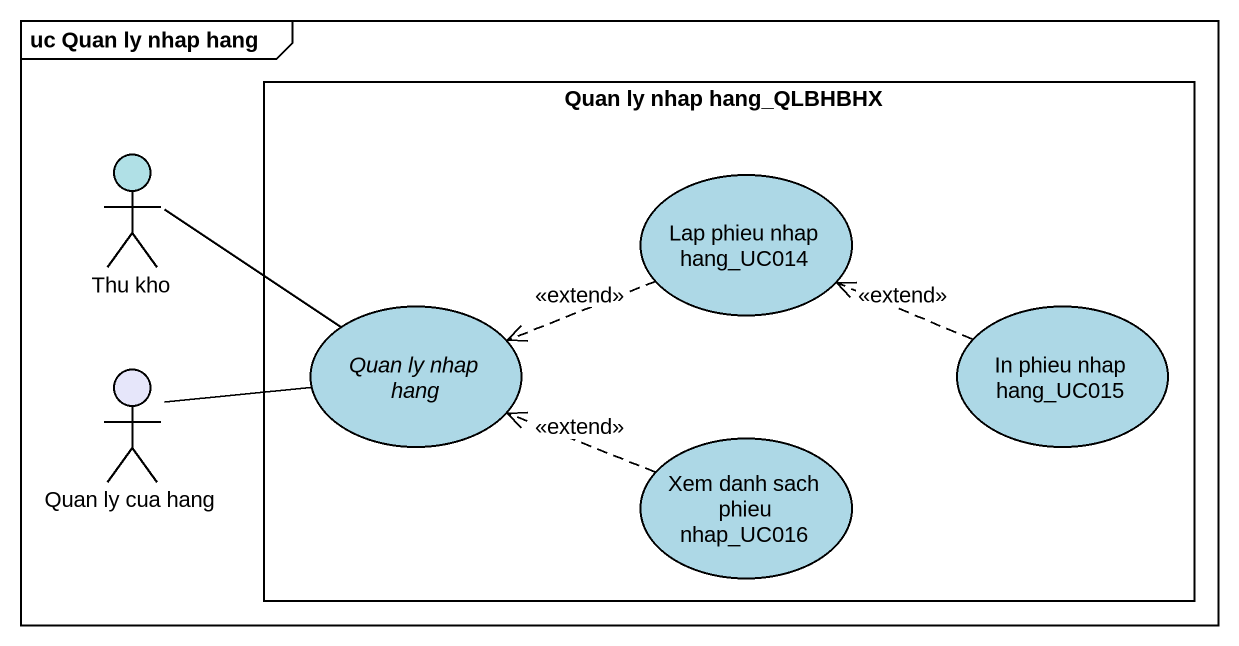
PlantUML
@startuml
mainframe uc Quan ly nhap hang
rectangle "Quan ly nhap hang_QLBHBHX" as Quan_ly_nhap_hang_QLBHBHX {
  usecase "Lap phieu nhap hang_UC014" as Lap_phieu_nhap_hang_UC014 #ADD8E6
  usecase "Quan ly nhap hang" as Quan_ly_nhap_hang #ADD8E6
  usecase "In phieu nhap hang_UC015" as In_phieu_nhap_hang_UC015 #ADD8E6
  usecase "Xem danh sach phieu nhap_UC016" as Xem_danh_sach_phieu_nhap #ADD8E6
}
actor "Thu kho" as Thu_kho #B0E0E6
actor "Quan ly cua hang" as Quan_ly_cua_hang #E6E6FA
Thu_kho -right- Quan_ly_nhap_hang
Lap_phieu_nhap_hang_UC014 .left.> Quan_ly_nhap_hang : <<extend>>
Quan_ly_cua_hang -right- Quan_ly_nhap_hang
In_phieu_nhap_hang_UC015 .left.> Lap_phieu_nhap_hang_UC014 : <<extend>>
Xem_danh_sach_phieu_nhap .left.> Quan_ly_nhap_hang : <<extend>>
@enduml
